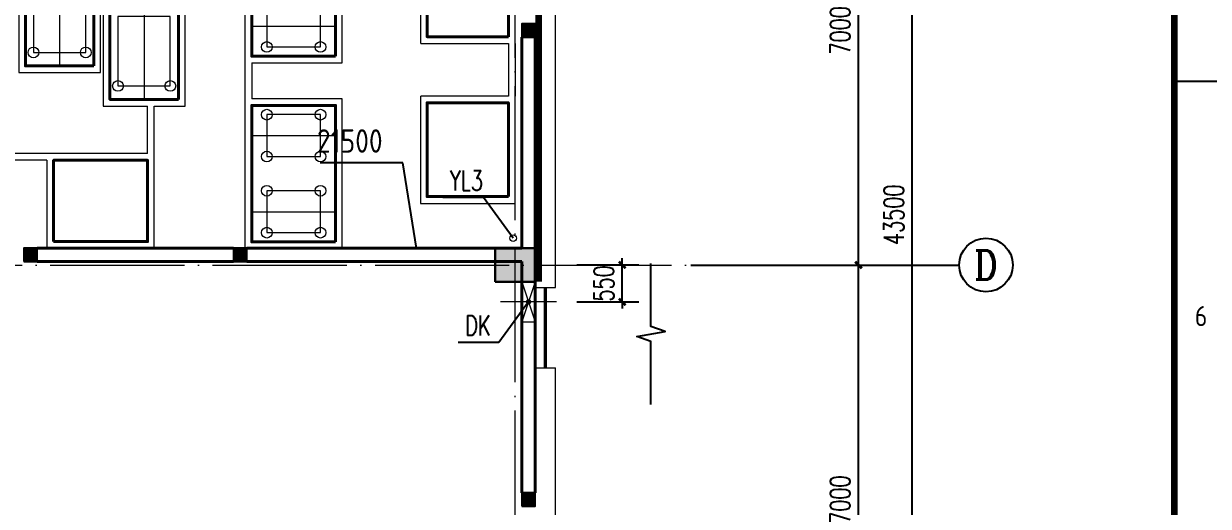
# Model space of a CAD drawing. Extents: x 238398 to 585159, y -66832 to 191741.
# Drawn here: x 406185 to 423842, y 64996 to 72196 of the extents above; entities that cross this region are included whole.
import ezdxf
from ezdxf.enums import TextEntityAlignment as Align

# ---------------------------------------------------------------- set-up
doc = ezdxf.new("R2010")
doc.units = 0
doc.header["$LTSCALE"] = 1000
doc.header["$MEASUREMENT"] = 0
for name, pattern in [('DASH', [0.35, 0.25, -0.1]), ('DASHDOT', [1, 0.5, -0.25, 0, -0.25]), ('DOTE', [2.42, 2, -0.2, 0.02, -0.2])]:
    doc.linetypes.add(name, pattern=pattern)
for name, color, linetype in [('AXIS', 3, 'Continuous'), ('AXIS_TEXT', 7, 'Continuous'), ('DIM_LEAD', 3, 'Continuous'), ('DIM_SYMB', 3, 'Continuous'), ('GZZ', 9, 'Continuous'), ('PUB_DIM', 76, 'Continuous')]:
    doc.layers.add(name, color=color, linetype=linetype)
for name, color, linetype, lineweight in [('COLUMN', 9, 'Continuous', 30), ('DOTE', 18, 'DOTE', 13), ('PUB_HATCH', 252, 'Continuous', 5), ('PUB_TEXT', 7, 'Continuous', 20), ('WALL', 4, 'Continuous', 40), ('暖通', 5, 'Continuous', 18), ('水', 33, 'Continuous', 18), ('电', 5, 'Continuous', 18), ('设备层', 8, 'Continuous', 5)]:
    doc.layers.add(name, color=color, linetype=linetype, lineweight=lineweight)
doc.styles.add('_TCH_AXIS', font='complex.shx', dxfattribs={"bigfont": 'gbcbig.shx'})
doc.styles.add('_TCH_DIM', font='SIMPLEX', dxfattribs={"bigfont": 'GBCBIG'})
doc.styles.add('_TCH_DIM_T3', font='SIMPLEX', dxfattribs={"width": 0.705882, "bigfont": 'GBCBIG'})
doc.styles.add('COMPLEX', font='geditxt.shx')
doc.styles.get("Standard").update_dxf_attribs({"font": 'gbenor.shx', "bigfont": 'gbcbig.shx'})
doc.styles.add('TK', font='GEDITXT.SHX', dxfattribs={"width": 0.85, "height": 3.5, "bigfont": 'hztxt1.shx'})
doc.dimstyles.new('_TCH_ARCH&&100', dxfattribs={"dimtxt": 297.5, "dimasz": 100, "dimexe": 250, "dimexo": 300, "dimgap": 126.25, "dimtad": 1, "dimdec": 0, "dimzin": 0, "dimdsep": 46, "dimtxsty": '_TCH_DIM_T3', "dimblk": 'ARCHTICK', "dimcen": 0.09, "dimazin": 2, "dimtfac": 1, "dimtdec": 0, "dimtix": 1, "dimtmove": 2, "dimatfit": 3, "dimfxl": 1, "dimtolj": 1, "dimtzin": 0, "dimarcsym": 0})
doc.dimstyles.get("Standard").update_dxf_attribs({"dimscale": 100, "dimtxt": 3.5, "dimasz": 1, "dimexe": 2.5, "dimexo": 3, "dimgap": 1.5, "dimtad": 1, "dimdec": 0, "dimzin": 0, "dimdsep": 46, "dimtxsty": 'Standard', "dimblk": 'ARCHTICK', "dimcen": 0.09, "dimadec": 0, "dimazin": 0, "dimtfac": 1, "dimtdec": 0, "dimtix": 1, "dimtmove": 2, "dimatfit": 3, "dimfxl": 1, "dimtolj": 1, "dimtzin": 0, "dimarcsym": 0})

# ---------------------------------------------------------------- blocks, each defined once
blk = doc.blocks.new('GEDI_WK_A1_V')
at = {"color": 3}
blk.add_line((584, 490.58), (594, 490.58), dxfattribs=at)
at = {"color": 3, "const_width": 1}
blk.add_lwpolyline([(10, 816), (10, 10), (584, 10), (584, 816)], close=True, dxfattribs=at)
at = {"color": 3}
blk.add_text('6', height=3, dxfattribs=at).set_placement((588, 455.54), align=Align.MIDDLE)
blk = doc.blocks.new('CEEC_TK_A1_V')
blk.add_blockref('GEDI_WK_A1_V', (0, 0))
at = {"style": 'TK', "width": 0.85}
for tag, height, p in [('PROJECTNAME', 4.75, (529, 44)), ('PHASE', 4, (571, 44)), ('DRAWINGNAME', 4.75, (539, 31))]:
    blk.add_attdef(tag, text='', height=height, dxfattribs=at).set_placement(p, align=Align.MIDDLE_CENTER)
for tag, p, height in [('APPROVE', (416, 32.75), 3.5), ('DESIGN', (461, 32.75), 3.5), ('REVIEW1', (416, 25.75), 3.5), ('DRAW', (461, 25.75), 3.5), ('REVIEW2', (416, 18.75), 3.5), ('PROPORTION', (461, 18.75), 3.5), ('DRAWINGNUMBER', (511, 18.5), 4), ('CHECK', (416, 11.75), 3.5), ('DATE', (461, 11.75), 3.5), ('VERSION', (577, 11.75), 3.5)]:
    blk.add_attdef(tag, p, '', height=height, dxfattribs=at)
blk = doc.blocks.new('_AXISO')
blk.add_circle((0, 0), 0.5)
at = {"layer": 'AXIS_TEXT', "style": 'COMPLEX', "width": 1.041667}
blk.add_attdef('A', text='', height=0.56, dxfattribs=at).set_placement((-0.25, -0.28), (0.25, -0.28), align=Align.FIT)
blk = doc.blocks.new('_ArchTick')
at = {"color": 0, "linetype": 'ByBlock', "const_width": 0.4}
blk.add_lwpolyline([(-0.5, -0.5), (0.5, 0.5)], dxfattribs=at)
blk = doc.blocks.new('*D536')
at = {"layer": 'AXIS', "color": 0, "lineweight": -2, "transparency": 16777216}
for p, q in [((416428, 91096), (419678, 91096)), ((419428, 47596), (419428, 91096)), ((416428, 47596), (419678, 47596))]:
    blk.add_line(p, q, dxfattribs=at)
at = {"layer": 'Defpoints', "color": 0, "transparency": 16777216}
for p in [(416128, 91096), (419428, 91096), (416128, 47596)]:
    blk.add_point(p, dxfattribs=at)
at = {"layer": 'AXIS', "color": 0, "lineweight": -2, "transparency": 16777216, "xscale": 100, "yscale": 100, "zscale": 100}
for p, rotation in [((419428, 91096), 90), ((419428, 47596), 270)]:
    blk.add_blockref('_ArchTick', p, dxfattribs=dict(at, rotation=rotation))
at = {"layer": 'AXIS', "color": 0, "transparency": 16777216, "insert": (419153, 69346), "char_height": 297.5, "attachment_point": 5, "rotation": 90, "style": '_TCH_DIM_T3'}
blk.add_mtext('\\A1;43500', dxfattribs=at)
blk = doc.blocks.new('*D539')
at = {"layer": 'AXIS', "color": 0, "lineweight": -2, "transparency": 16777216}
for p, q in [((416428, 68596), (418878, 68596)), ((418628, 61596), (418628, 68596)), ((416428, 61596), (418878, 61596))]:
    blk.add_line(p, q, dxfattribs=at)
at = {"layer": 'Defpoints', "color": 0, "transparency": 16777216}
for p in [(416128, 68596), (418628, 68596), (416128, 61596)]:
    blk.add_point(p, dxfattribs=at)
at = {"layer": 'AXIS', "color": 0, "lineweight": -2, "transparency": 16777216, "xscale": 100, "yscale": 100, "zscale": 100}
for p, rotation in [((418628, 68596), 90), ((418628, 61596), 270)]:
    blk.add_blockref('_ArchTick', p, dxfattribs=dict(at, rotation=rotation))
at = {"layer": 'AXIS', "color": 0, "transparency": 16777216, "insert": (418353, 65096), "char_height": 297.5, "attachment_point": 5, "rotation": 90, "style": '_TCH_DIM_T3'}
blk.add_mtext('\\A1;7000', dxfattribs=at)
blk = doc.blocks.new('*D540')
at = {"layer": 'AXIS', "color": 0, "lineweight": -2, "transparency": 16777216}
for p, q in [((416428, 75596), (418878, 75596)), ((418628, 68596), (418628, 75596)), ((416428, 68596), (418878, 68596))]:
    blk.add_line(p, q, dxfattribs=at)
at = {"layer": 'Defpoints', "color": 0, "transparency": 16777216}
for p in [(416128, 75596), (418628, 75596), (416128, 68596)]:
    blk.add_point(p, dxfattribs=at)
at = {"layer": 'AXIS', "color": 0, "lineweight": -2, "transparency": 16777216, "xscale": 100, "yscale": 100, "zscale": 100}
for p, rotation in [((418628, 75596), 90), ((418628, 68596), 270)]:
    blk.add_blockref('_ArchTick', p, dxfattribs=dict(at, rotation=rotation))
at = {"layer": 'AXIS', "color": 0, "transparency": 16777216, "insert": (418353, 72096), "char_height": 297.5, "attachment_point": 5, "rotation": 90, "style": '_TCH_DIM_T3'}
blk.add_mtext('\\A1;7000', dxfattribs=at)
blk = doc.blocks.new('43asdffda')
at = {"layer": '设备层', "linetype": 'DASHDOT', "ltscale": 500}
for p, q in [((431366, 121836), (431366, 120401)), ((432626, 121336), (432626, 119901)), ((434229, 120995), (435479, 120995)), ((434229, 119360), (435479, 119360)), ((434229, 118225), (435479, 118225))]:
    blk.add_line(p, q, dxfattribs=at)
at = {"layer": '设备层'}
for p, q in [((436843, 120835), (436843, 120827)), ((438055, 120735), (438055, 119950)), ((438155, 120735), (438155, 119950)), ((434129, 120445), (434129, 119910)), ((434229, 120445), (434229, 119910)), ((431276, 119092), (430106, 119092)), ((431176, 118992), (430206, 118992))]:
    blk.add_line(p, q, dxfattribs=at)
at = {"layer": '设备层', "ltscale": 500}
for p, q in [((432676, 119092), (432676, 119801)), ((432776, 119092), (432776, 119801))]:
    blk.add_line(p, q, dxfattribs=at)
at = {"layer": '设备层', "lineweight": 40}
for points in [[(435479, 120545), (435479, 122580), (434229, 122580), (434229, 120545)], [(438055, 120835), (438055, 122235), (436843, 122235), (436843, 120835)], [(431876, 120401), (431876, 121836), (430856, 121836), (430856, 120401)], [(433136, 119901), (433136, 121336), (432116, 121336), (432116, 119901)], [(435479, 117775), (435479, 119810), (434229, 119810), (434229, 117775)], [(438055, 118450), (438055, 119850), (436843, 119850), (436843, 118450)], [(431276, 117780), (432676, 117780), (432676, 118992), (431276, 118992)]]:
    blk.add_lwpolyline(points, close=True, dxfattribs=at)
at = {"layer": '设备层', "ltscale": 500}
for points in [[(436743, 122335), (436743, 120735)], [(438155, 120735), (438155, 122335), (438143, 122335)], [(434229, 120445), (435579, 120445), (435579, 122074)], [(430756, 121836), (430756, 120301), (431976, 120301), (431976, 121336)], [(432016, 121336), (432016, 119801), (432676, 119801)], [(432776, 119801), (433236, 119801), (433236, 121336)], [(434129, 121336), (434129, 120445)], [(436752, 120735), (438055, 120735)], [(434129, 119910), (434129, 117675), (435579, 117675), (435579, 119910), (434229, 119910)], [(436743, 119950), (436743, 118350), (438155, 118350), (438155, 119950), (438155, 119950)], [(438055, 119950), (436752, 119950)]]:
    blk.add_lwpolyline(points, dxfattribs=at)
at = {"layer": '设备层', "linetype": 'DASHDOT', "ltscale": 500}
for points in [[(431756, 120601), (431756, 121636), (430976, 121636), (430976, 120601)], [(435254, 120683), (435254, 121308), (434454, 121308), (434454, 120683)], [(433016, 120101), (433016, 121136), (432236, 121136), (432236, 120101)], [(435254, 119048), (435254, 119673), (434454, 119673), (434454, 119048)], [(435254, 117913), (435254, 118538), (434454, 118538), (434454, 117913)]]:
    blk.add_lwpolyline(points, close=True, dxfattribs=at)
at = {"layer": '设备层'}
for points in [[(431176, 118992), (431176, 117680), (432776, 117680), (432776, 119092)], [(432676, 119092), (431176, 119092)]]:
    blk.add_lwpolyline(points, dxfattribs=at)
for centre in [(430976, 120601), (431756, 120601), (434454, 120683), (435254, 120683), (432236, 120101), (433016, 120101), (434454, 119673), (435254, 119673), (434454, 119048), (435254, 119048), (434454, 118538), (435254, 118538), (434454, 117913), (435254, 117913)]:
    blk.add_circle(centre, 80, dxfattribs=at)
blk = doc.blocks.new('43asdfasdfas')
at = {"layer": '设备层', "linetype": 'DASH', "const_width": 0.001}
for points in [[(258243, 192982), (258993, 193089)], [(258993, 193089), (261467, 193089)], [(233716, 192982), (258243, 192982)], [(252693, 192082), (252693, 191675)], [(258093, 192082), (252693, 192082)], [(258093, 192082), (258093, 191675)], [(261467, 178024), (258993, 178024), (258993, 191889), (261467, 191889)], [(253793, 191675), (252693, 191675)], [(256993, 191675), (258093, 191675)], [(252693, 191175), (252693, 190875)], [(253793, 191175), (252693, 191175)], [(256993, 191175), (258093, 191175)], [(258093, 191175), (258093, 190875)], [(253593, 190875), (252693, 190875)], [(257193, 190875), (258093, 190875)], [(252693, 190375), (252693, 190075)], [(253593, 190375), (252693, 190375)], [(257193, 190375), (258093, 190375)], [(258093, 190375), (258093, 190075)], [(253593, 190075), (252693, 190075)], [(257193, 190075), (258093, 190075)]]:
    blk.add_lwpolyline(points, dxfattribs=at)
at = {"layer": '设备层', "const_width": 0.001}
for points in [[(253793, 191825), (254393, 191825), (254393, 191025), (253793, 191025)], [(256393, 191825), (256993, 191825), (256993, 191025), (256393, 191025)]]:
    blk.add_lwpolyline(points, close=True, dxfattribs=at)
for points in [[(253593, 190225), (254393, 190225), (254393, 191025), (253593, 191025), (253593, 190225)], [(256393, 190225), (257193, 190225), (257193, 191025), (256393, 191025), (256393, 190225)], [(253593, 189425), (254393, 189425), (254393, 190225), (253593, 190225), (253593, 189425)], [(256393, 189425), (257193, 189425), (257193, 190225), (256393, 190225), (256393, 189425)]]:
    blk.add_lwpolyline(points, dxfattribs=at)
blk = doc.blocks.new('*D657')
at = {"layer": 'Defpoints', "color": 0, "transparency": 16777216}
for p in [(417410, 70356), (418388, 70356), (417410, 69806)]:
    blk.add_point(p, dxfattribs=at)
at = {"layer": 'PUB_DIM', "color": 0, "lineweight": -2, "transparency": 16777216}
for p, q in [((418388, 70356), (418388, 70456)), ((417710, 70356), (418638, 70356)), ((418388, 69806), (418388, 70356)), ((417710, 69806), (418638, 69806)), ((418388, 69806), (418388, 69706))]:
    blk.add_line(p, q, dxfattribs=at)
at = {"layer": 'PUB_DIM', "color": 0, "lineweight": -2, "transparency": 16777216, "xscale": 100, "yscale": 100, "zscale": 100}
for p, rotation in [((418388, 70356), 270), ((418388, 69806), 90)]:
    blk.add_blockref('_ArchTick', p, dxfattribs=dict(at, rotation=rotation))
at = {"layer": 'PUB_DIM', "color": 0, "transparency": 16777216, "insert": (418113, 70081), "char_height": 297.5, "attachment_point": 5, "rotation": 90, "style": '_TCH_DIM_T3'}
blk.add_mtext('\\A1;550', dxfattribs=at)
blk = doc.blocks.new('*D658')
at = {"layer": 'Defpoints', "color": 0, "transparency": 16777216}
for p in [(417410, 84906), (418388, 84906), (417410, 84356)]:
    blk.add_point(p, dxfattribs=at)
at = {"layer": 'PUB_DIM', "color": 0, "lineweight": -2, "transparency": 16777216}
for p, q in [((418388, 84906), (418388, 85006)), ((417710, 84906), (418638, 84906)), ((418388, 84356), (418388, 84906)), ((417710, 84356), (418638, 84356)), ((418388, 84356), (418388, 84256))]:
    blk.add_line(p, q, dxfattribs=at)
at = {"layer": 'PUB_DIM', "color": 0, "lineweight": -2, "transparency": 16777216, "xscale": 100, "yscale": 100, "zscale": 100}
for p, rotation in [((418388, 84906), 270), ((418388, 84356), 90)]:
    blk.add_blockref('_ArchTick', p, dxfattribs=dict(at, rotation=rotation))
at = {"layer": 'PUB_DIM', "color": 0, "transparency": 16777216, "insert": (418113, 84631), "char_height": 297.5, "attachment_point": 5, "rotation": 90, "style": '_TCH_DIM_T3'}
blk.add_mtext('\\A1;550', dxfattribs=at)
blk = doc.blocks.new('_FZH')
blk.add_lwpolyline([(-0.5, -0.5), (0.5, -0.5), (0.5, 0.5), (-0.5, 0.5)], close=True)
at = {"layer": 'PUB_HATCH'}
blk.add_solid([(-0.5, -0.5), (0.5, -0.5), (-0.5, 0.5), (0.5, 0.5)], dxfattribs=at)
blk = doc.blocks.new('*D669')
at = {"color": 0, "lineweight": -2, "transparency": 16777216}
for p, q in [((403060, 68346), (403060, 66546)), ((403060, 66546), (404455, 66346)), ((404455, 66346), (404455, 65120))]:
    blk.add_line(p, q, dxfattribs=at)
at = {"layer": 'Defpoints', "color": 0, "transparency": 16777216}
for p in [(403060, 68646), (404455, 66146), (413810, 47346)]:
    blk.add_point(p, dxfattribs=at)
at = {"color": 0, "transparency": 16777216, "insert": (404130, 65558), "char_height": 350, "attachment_point": 5, "rotation": 90}
blk.add_mtext('\\A1;10750', dxfattribs=at)
blk = doc.blocks.new('*D670')
at = {"color": 0, "lineweight": -2, "transparency": 16777216}
for p, q in [((403360, 68646), (404581, 68646)), ((404581, 68646), (404781, 67366)), ((404781, 67366), (406014, 67366))]:
    blk.add_line(p, q, dxfattribs=at)
at = {"layer": 'Defpoints', "color": 0, "transparency": 16777216}
for p in [(403060, 68646), (404981, 67366), (413810, 47346)]:
    blk.add_point(p, dxfattribs=at)
at = {"color": 0, "transparency": 16777216, "insert": (405573, 67691), "char_height": 350, "attachment_point": 5}
blk.add_mtext('\\A1;21300', dxfattribs=at)
blk = doc.blocks.new('*D671')
at = {"color": 0, "lineweight": -2, "transparency": 16777216}
for p, q in [((411838, 70121), (410605, 70121)), ((412038, 68846), (411838, 70121)), ((413310, 68846), (412038, 68846))]:
    blk.add_line(p, q, dxfattribs=at)
at = {"layer": 'Defpoints', "color": 0, "transparency": 16777216}
for p in [(411638, 70121), (413610, 68846), (413810, 47346)]:
    blk.add_point(p, dxfattribs=at)
at = {"color": 0, "transparency": 16777216, "insert": (411046, 70446), "char_height": 350, "attachment_point": 5}
blk.add_mtext('\\A1;21500', dxfattribs=at)
blk = doc.blocks.new('*D672')
at = {"color": 0, "lineweight": -2, "transparency": 16777216}
for p, q in [((390310, 82046), (390310, 81165)), ((390310, 81165), (391233, 80965)), ((391233, 80965), (391233, 79674))]:
    blk.add_line(p, q, dxfattribs=at)
at = {"layer": 'Defpoints', "color": 0, "transparency": 16777216}
for p in [(390310, 82346), (391233, 80765), (413810, 47346)]:
    blk.add_point(p, dxfattribs=at)
at = {"color": 0, "transparency": 16777216, "insert": (390908, 80144), "char_height": 350, "attachment_point": 5, "rotation": 90}
blk.add_mtext('\\A1;23500', dxfattribs=at)
blk = doc.blocks.new('*D673')
at = {"color": 0, "lineweight": -2, "transparency": 16777216}
for p, q in [((390610, 82346), (391415, 82346)), ((391415, 82346), (391615, 81302)), ((391615, 81302), (392899, 81302))]:
    blk.add_line(p, q, dxfattribs=at)
at = {"layer": 'Defpoints', "color": 0, "transparency": 16777216}
for p in [(390310, 82346), (391815, 81302), (413810, 47346)]:
    blk.add_point(p, dxfattribs=at)
at = {"color": 0, "transparency": 16777216, "insert": (392432, 81627), "char_height": 350, "attachment_point": 5}
blk.add_mtext('\\A1;35000', dxfattribs=at)
blk = doc.blocks.new('*D674')
at = {"color": 0, "lineweight": -2, "transparency": 16777216}
for p, q in [((412136, 83752), (410853, 83752)), ((412336, 82546), (412136, 83752)), ((413310, 82546), (412336, 82546))]:
    blk.add_line(p, q, dxfattribs=at)
at = {"layer": 'Defpoints', "color": 0, "transparency": 16777216}
for p in [(411936, 83752), (413610, 82546), (413810, 47346)]:
    blk.add_point(p, dxfattribs=at)
at = {"color": 0, "transparency": 16777216, "insert": (411319, 84077), "char_height": 350, "attachment_point": 5}
blk.add_mtext('\\A1;35200', dxfattribs=at)
blk = doc.blocks.new('*D675')
at = {"color": 0, "lineweight": -2, "transparency": 16777216}
for p, q in [((390310, 90846), (390310, 89349)), ((390310, 89349), (391411, 89149)), ((391411, 89149), (391411, 87858))]:
    blk.add_line(p, q, dxfattribs=at)
at = {"layer": 'Defpoints', "color": 0, "transparency": 16777216}
for p in [(390310, 91146), (391411, 88949), (413810, 47346)]:
    blk.add_point(p, dxfattribs=at)
at = {"color": 0, "transparency": 16777216, "insert": (391086, 88328), "char_height": 350, "attachment_point": 5, "rotation": 90}
blk.add_mtext('\\A1;23500', dxfattribs=at)
blk = doc.blocks.new('*D676')
at = {"color": 0, "lineweight": -2, "transparency": 16777216}
for p, q in [((390610, 91146), (391390, 91146)), ((391390, 91146), (391590, 89806)), ((391590, 89806), (392903, 89806))]:
    blk.add_line(p, q, dxfattribs=at)
at = {"layer": 'Defpoints', "color": 0, "transparency": 16777216}
for p in [(390310, 91146), (391790, 89806), (413810, 47346)]:
    blk.add_point(p, dxfattribs=at)
at = {"color": 0, "transparency": 16777216, "insert": (392421, 90131), "char_height": 350, "attachment_point": 5}
blk.add_mtext('\\A1;43800', dxfattribs=at)
blk = doc.blocks.new('zw1')
at = {"layer": 'PUB_HATCH'}
blk.add_hatch(color=256, dxfattribs=at).paths.add_polyline_path([(413810.3, 68346.1), (413810.3, 68846.1), (413210.3, 68846.1), (413210.3, 68346.1)])
at = {"layer": 'AXIS'}
blk.add_line((416127.9, 68596.1), (420127.9, 68596.1), dxfattribs=at)
at = {"layer": 'COLUMN'}
for p, q in [((413810.3, 68846.1), (413210.3, 68846.1)), ((413210.3, 68846.1), (413210.3, 68346.1)), ((413810.3, 68346.1), (413810.3, 68846.1)), ((413210.3, 68346.1), (413810.3, 68346.1))]:
    blk.add_line(p, q, dxfattribs=at)
at = {"layer": 'DOTE'}
blk.add_line((387221.9, 68596.1), (416127.9, 68596.1), dxfattribs=at)
blk.add_lwpolyline([(413510.3, 42646.1), (413510.3, 94439.3)], dxfattribs=at)
at = {"layer": 'AXIS'}
ref = blk.add_blockref('_AXISO', (420527.9, 68596.1), dxfattribs=dict(at, xscale=800, yscale=800, zscale=800))
ref.add_attrib('A', 'D', dxfattribs={"layer": 'AXIS_TEXT', "height": 435.3, "style": '_TCH_AXIS'}).set_placement((420351.7, 68378.5), (420704.1, 68378.5), align=Align.FIT)
for p1, p2, distance, picture, middle in [((416127.9, 47596.1), (416127.9, 91096.1), -3300, '*D536', (419152.9, 69346.1)), ((416127.9, 68596.1), (416127.9, 75596.1), -2500, '*D540', (418352.9, 72096.1)), ((416127.9, 61596.1), (416127.9, 68596.1), -2500, '*D539', (418352.9, 65096.1))]:
    dim = blk.add_aligned_dim(p1=p1, p2=p2, distance=distance, dimstyle='_TCH_ARCH&&100', dxfattribs=at)
    dim.commit()
    dim.dimension.update_dxf_attribs({"geometry": picture, "text_midpoint": middle})
blk = doc.blocks.new('341ASDFASDFAS')
at = {"layer": 'DOTE'}
for points in [[(417409.7, 84905.5), (416574.3, 84905.5)], [(417409.7, 69805.5), (416574.3, 69805.5)]]:
    blk.add_lwpolyline(points, dxfattribs=at)
at = {"layer": '暖通'}
for points in [[(416892, 85205.5), (416892, 84605.5), (417092, 84605.5), (417092, 85205.5)], [(416892, 70105.5), (416892, 69505.5), (417092, 69505.5), (417092, 70105.5)]]:
    blk.add_lwpolyline(points, close=True, dxfattribs=at)
for points in [[(416892, 85205.5), (417092, 84605.5)], [(417092, 85205.5), (416892, 84605.5)], [(416892, 70105.5), (417092, 69505.5)], [(417092, 70105.5), (416892, 69505.5)]]:
    blk.add_lwpolyline(points, dxfattribs=at)
at = {"layer": 'PUB_DIM'}
for p1, p2, picture, middle in [((417409.7, 84355.5), (417409.7, 84905.5), '*D658', (418113.3, 84630.5)), ((417409.7, 69805.5), (417409.7, 70355.5), '*D657', (418113.3, 70080.5))]:
    dim = blk.add_aligned_dim(p1=p1, p2=p2, distance=-978.6, dimstyle='_TCH_ARCH&&100', dxfattribs=at)
    dim.commit()
    dim.dimension.update_dxf_attribs({"geometry": picture, "text_midpoint": middle})

msp = doc.modelspace()

# ---------------------------------------------------------------- linework, layer by layer
at = {"layer": 'DIM_LEAD'}
for p, q in [((413036.9, 69601.1), (412431, 69601.1)), ((413480.3, 68996.1), (413036.9, 69601.1)), ((413710.3, 68046.1), (413266.9, 67441.2)), ((413266.9, 67441.2), (412661, 67441.2))]:
    msp.add_line(p, q, dxfattribs=at)
at = {"layer": 'DIM_LEAD', "const_width": 40}
msp.add_lwpolyline([(413722.2, 68062.3, 1), (413698.5, 68030, 1)], format="xyb", close=True, dxfattribs=at)
at = {"layer": 'DIM_SYMB'}
msp.add_lwpolyline([(415534.5, 66513.9), (415534.5, 67454.5), (415324.5, 67530.9), (415744.5, 67605), (415534.5, 67679.5), (415534.5, 68620.1)], dxfattribs=at)
at = {"layer": 'WALL'}
for p, q in [((413610.3, 68846.1), (413610.3, 71996.1)), ((413810.3, 68746.1), (413810.3, 71996.1)), ((409310.3, 68846.1), (406385.3, 68846.1)), ((413610.3, 68846.1), (409510.3, 68846.1)), ((413810.3, 65196.1), (413810.3, 68746.1)), ((409310.3, 68646.1), (406385.3, 68646.1)), ((413610.3, 68646.1), (409510.3, 68646.1)), ((413610.3, 65196.1), (413610.3, 68646.1))]:
    msp.add_line(p, q, dxfattribs=at)
at = {"layer": '水'}
for points in [[(414110.3, 68261.1), (414110.3, 86696.1)], [(413810.3, 68261.1), (414110.3, 68261.1)], [(413810.3, 67061.1), (414110.3, 67061.1)], [(414110.3, 59596.1), (414110.3, 67061.1)]]:
    msp.add_lwpolyline(points, dxfattribs=at)
at = {"layer": '水', "linetype": 'DASH', "const_width": 50}
msp.add_lwpolyline([(413962.6, 67061.1), (413962.6, 68261.1)], dxfattribs=at)
at = {"layer": '水'}
msp.add_circle((413480.3, 68996.1), 50, dxfattribs=at)
at = {"layer": '电', "linetype": 'DASH', "const_width": 100}
msp.add_lwpolyline([(413860.3, 82846.1), (413860.3, 68346.1)], dxfattribs=at)

# ---------------------------------------------------------------- block references
at = {"xscale": 100, "yscale": 100, "zscale": 100}
msp.add_blockref('CEEC_TK_A1_V', (364934.5, 22280.2), dxfattribs=at)
for name, p in [('zw1', (0, 0)), ('341ASDFASDFAS', (-3281.6, -1759.4)), ('43asdffda', (-24645.1, -48834.1)), ('43asdfasdfas', (154067.4, -124828.3))]:
    msp.add_blockref(name, p)
at = {"layer": 'GZZ', "xscale": 200, "yscale": 200, "zscale": 200}
for p in [(413710.3, 72096.1), (406285.3, 68746.1), (409410.3, 68746.1), (413710.3, 65096.1)]:
    msp.add_blockref('_FZH', p, dxfattribs=at)

# ---------------------------------------------------------------- texts
at = {"layer": 'PUB_TEXT', "style": '_TCH_DIM', "width": 0.705882}
for s, p in [('YL3', (412536, 69706.1)), ('DK', (412766, 67546.2))]:
    msp.add_text(s, height=297.5, dxfattribs=at).set_placement(p)

# ---------------------------------------------------------------- dimensions: what is measured, and where the dimension line sits
for feature_location, offset, dtype, picture, middle in [((390310.3, 91146.1), (1100.4, -2197.2), 1, '*D675', (391085.8, 88328.5)), ((390310.3, 91146.1), (1479.5, -1340.5), 0, '*D676', (392421.2, 90130.6)), ((413610.3, 82546.1), (-1674.2, 1205.8), 0, '*D674', (411319.3, 84076.9)), ((390310.3, 82346.1), (922.9, -1581.3), 1, '*D672', (390908.2, 80144.3)), ((390310.3, 82346.1), (1504.6, -1044.6), 0, '*D673', (392431.7, 81626.6)), ((413610.3, 68846.1), (-1972.5, 1274.4), 0, '*D671', (411046.5, 70445.5)), ((403060.3, 68646.1), (1395, -2500.6), 1, '*D669', (404130.3, 65557.9)), ((403060.3, 68646.1), (1921.1, -1280.2), 0, '*D670', (405572.8, 67691))]:
    dim = msp.add_ordinate_dim(feature_location=feature_location, offset=offset, dtype=dtype, origin=(413810.3, 47346.1), dimstyle='Standard')
    dim.commit()
    dim.dimension.update_dxf_attribs({"geometry": picture, "text_midpoint": middle})

doc.saveas('drawing.dxf')
